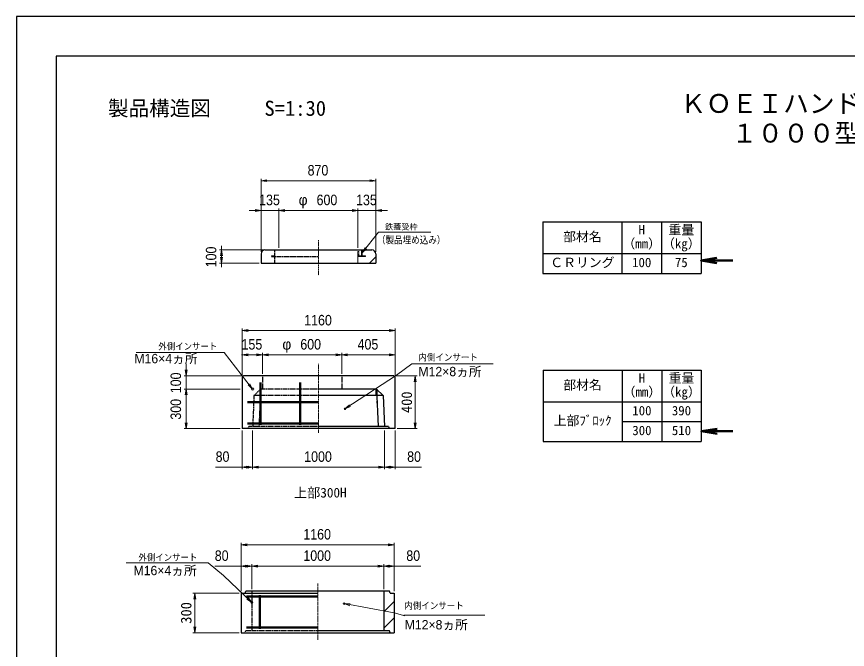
# Model space of a CAD drawing. Units: millimetres, scale not verified. Extents: x -210 to 210, y -148 to 148.
# Drawn here: x -210 to 0, y -11.4 to 148.5 of the extents above; entities that cross this region are included whole.
import ezdxf
from ezdxf.enums import TextEntityAlignment as Align

# ---------------------------------------------------------------- set-up
doc = ezdxf.new("R2010")
doc.units = ezdxf.units.MM
doc.linetypes.add('USER1', pattern=[12.95, 6.35, -3.175, 0.25, -3.175])
doc.linetypes.add('USER2', pattern=[4.7625, 3.175, -1.5875])
doc.layers.add('0-0', color=7, linetype='Continuous')
for name, color, linetype, lineweight in [('0-1_0', 9, 'Continuous', 25), ('0-2_dims', 2, 'Continuous', 13), ('0-3_pen1実線', 4, 'Continuous', 13), ('0-4_pen2実線', 3, 'Continuous', 13), ('0-5_pen3実線', 7, 'Continuous', 25), ('0-6_pen4実線', 6, 'Continuous', 25), ('0-7_pen1一点', 4, 'USER1', 13), ('0-8_pen2破線', 3, 'USER2', 25), ('0-9_鉄筋１', 7, 'Continuous', 50), ('0-A_鉄筋２', 7, 'Continuous', 50)]:
    doc.layers.add(name, color=color, linetype=linetype, lineweight=lineweight)
doc.styles.add('ＭＳ ゴシック', font='')
doc.styles.add('ＭＳ Ｐゴシック', font='')
doc.styles.get('ＭＳ ゴシック').set_extended_font_data('MS Gothic')
doc.styles.get('ＭＳ Ｐゴシック').set_extended_font_data('MS PGothic')

# ---------------------------------------------------------------- blocks, each defined once
blk = doc.blocks.new('部分図 1')
at = {"layer": '0-1_0'}
blk.add_lwpolyline([(0, 0), (12600, 0), (12600, 8910), (0, 8910)], close=True, dxfattribs=at)
at = {"layer": '0-2_dims'}
for p, q in [((1853.54, 7126.58), (1853.54, 7681.53)), ((1853.54, 7666.53), (2723.54, 7666.53)), ((2723.54, 7141.58), (2723.54, 7681.53)), ((1853.54, 7441.53), (1763.54, 7441.53)), ((1853.54, 7126.58), (1853.54, 7456.53)), ((1988.54, 7441.53), (1853.54, 7441.53)), ((1988.54, 7156.58), (1988.54, 7456.53)), ((1988.54, 7156.58), (1988.54, 7456.53)), ((1988.54, 7441.53), (2588.54, 7441.53)), ((1988.54, 7441.53), (2078.54, 7441.53)), ((2588.54, 7441.53), (2498.54, 7441.53)), ((2588.54, 7156.58), (2588.54, 7456.53)), ((2588.54, 7156.58), (2588.54, 7456.53)), ((2588.54, 7441.53), (2723.54, 7441.53)), ((2723.54, 7126.58), (2723.54, 7456.53)), ((2723.54, 7441.53), (2813.54, 7441.53)), ((1868.54, 7141.58), (1538.6, 7141.58)), ((1553.6, 7141.58), (1553.6, 7173.4)), ((1553.6, 7141.58), (1553.6, 7041.58)), ((1838.54, 7041.58), (1538.6, 7041.58)), ((1553.6, 7041.58), (1553.6, 7009.77)), ((1710, 6192), (1710, 6545.21)), ((2870, 6530.21), (1710, 6530.21)), ((2870, 6192), (2870, 6545.21)), ((1710, 6347.26), (1705.68, 6347.26)), ((1710, 6192), (1710, 6362.26)), ((1865, 6347.26), (1710, 6347.26)), ((1865, 6202), (1865, 6362.26)), ((1865, 6202), (1865, 6362.26)), ((1865, 6347.26), (1869.32, 6347.26)), ((1865, 6347.26), (2465, 6347.26)), ((2465, 6202), (2465, 6362.26)), ((2465, 6202), (2465, 6362.26)), ((2465, 6347.26), (2870, 6347.26)), ((2870, 6192), (2870, 6362.26)), ((1286, 6187), (1286, 6277)), ((1705, 6187), (1271, 6187)), ((1286, 6087), (1286, 6187)), ((1695, 6087), (1271, 6087)), ((1695, 6087), (1271, 6087)), ((1286, 6087), (1286, 5787)), ((1286, 6087), (1286, 5997)), ((1695, 5787), (1271, 5787)), ((1710, 5772), (1710, 5481)), ((1790, 5772), (1790, 5481)), ((1790, 5772), (1790, 5481)), ((2790, 5772), (2790, 5481)), ((2790, 5772), (2790, 5481)), ((2870, 5772), (2870, 5481)), ((1790, 5496), (2790, 5496)), ((1703.5, 4555.26), (1703.5, 4922.26)), ((2863.5, 4555.26), (2863.5, 4922.26)), ((1703.5, 4907.26), (2863.5, 4907.26)), ((1703.5, 4555.26), (1703.5, 4760.26)), ((1783.5, 4570.26), (1783.5, 4760.26)), ((1783.5, 4570.26), (1783.5, 4760.26)), ((1783.5, 4745.26), (2783.5, 4745.26)), ((2783.5, 4570.26), (2783.5, 4760.26)), ((2783.5, 4570.26), (2783.5, 4760.26)), ((2863.5, 4555.26), (2863.5, 4760.26))]:
    blk.add_line(p, q, dxfattribs=at)
at = {"layer": '0-2_dims', "lineweight": 18}
for p, q in [((2789.56, 7274.93), (3141.03, 7274.93)), ((1529.14, 6364.91), (907.68, 6364.91)), ((2997.42, 6277.28), (3613.89, 6277.28)), ((2875, 6187), (3038, 6187)), ((3023, 6187), (3023, 5787)), ((2885, 5787), (3038, 5787)), ((1452.23, 4770.39), (830.77, 4770.39)), ((1688.5, 4540.26), (1335.5, 4540.26)), ((1350.5, 4540.26), (1350.5, 4240.26)), ((2935.29, 4374.26), (3551.76, 4374.26)), ((1688.5, 4240.26), (1335.5, 4240.26))]:
    blk.add_line(p, q, dxfattribs=at)
at = {"layer": '0-2_dims', "lineweight": 50}
for p, q in [((5190.54, 7060.86), (5431.12, 7060.86)), ((5192, 5766.62), (5432.57, 5766.62))]:
    blk.add_line(p, q, dxfattribs=at)
at = {"layer": '0-2_dims'}
for points in [[(1898.54, 7674.03), (1853.54, 7666.53), (1898.54, 7659.03)], [(2678.54, 7659.03), (2723.54, 7666.53), (2678.54, 7674.03)], [(1808.54, 7434.03), (1853.54, 7441.53), (1808.54, 7449.03)], [(2033.54, 7449.03), (1988.54, 7441.53), (2033.54, 7434.03)], [(2033.54, 7449.03), (1988.54, 7441.53), (2033.54, 7434.03)], [(2543.54, 7434.03), (2588.54, 7441.53), (2543.54, 7449.03)], [(2543.54, 7434.03), (2588.54, 7441.53), (2543.54, 7449.03)], [(2768.54, 7449.03), (2723.54, 7441.53), (2768.54, 7434.03)], [(2620.54, 7119.58), (2744.56, 7274.93), (2789.56, 7274.93)], [(1561.1, 7096.58), (1553.6, 7141.58), (1546.1, 7096.58)], [(2642.76, 7159.43), (2620.54, 7119.58), (2654.48, 7150.07)], [(1546.1, 7086.58), (1553.6, 7041.58), (1561.1, 7086.58)], [(1755, 6537.71), (1710, 6530.21), (1755, 6522.71)], [(2825, 6522.71), (2870, 6530.21), (2825, 6537.71)], [(1790, 6087), (1574.14, 6364.91), (1529.14, 6364.91)], [(1755, 6354.76), (1710, 6347.26), (1755, 6339.76)], [(1820, 6339.76), (1865, 6347.26), (1820, 6354.76)], [(1910, 6354.76), (1865, 6347.26), (1910, 6339.76)], [(2420, 6339.76), (2465, 6347.26), (2420, 6354.76)], [(2510, 6354.76), (2465, 6347.26), (2510, 6339.76)], [(2825, 6339.76), (2870, 6347.26), (2825, 6354.76)], [(2490, 5937), (2881.14, 6192), (2997.42, 6277.28)], [(1278.5, 6232), (1286, 6187), (1293.5, 6232)], [(1756.47, 6117.94), (1790, 6087), (1768.32, 6127.14)], [(1293.5, 6042), (1286, 6087), (1278.5, 6042)], [(1293.5, 6042), (1286, 6087), (1278.5, 6042)], [(2523.6, 5967.86), (2490, 5937), (2531.79, 5955.29)], [(1278.5, 5832), (1286, 5787), (1293.5, 5832)], [(1790, 5496), (1710, 5496), (1509.18, 5496)], [(1755, 5503.5), (1710, 5496), (1755, 5488.5)], [(1745, 5488.5), (1790, 5496), (1745, 5503.5)], [(1835, 5503.5), (1790, 5496), (1835, 5488.5)], [(2745, 5488.5), (2790, 5496), (2745, 5503.5)], [(2835, 5503.5), (2790, 5496), (2835, 5488.5)], [(2790, 5496), (2870, 5496), (3070.82, 5496)], [(2825, 5488.5), (2870, 5496), (2825, 5503.5)], [(1748.5, 4914.76), (1703.5, 4907.26), (1748.5, 4899.76)], [(2818.5, 4899.76), (2863.5, 4907.26), (2818.5, 4914.76)], [(1783.5, 4470.26), (1567.64, 4673.02), (1452.23, 4770.39)], [(1783.5, 4745.26), (1703.5, 4745.26), (1502.68, 4745.26)], [(1748.5, 4752.76), (1703.5, 4745.26), (1748.5, 4737.76)], [(1738.5, 4737.76), (1783.5, 4745.26), (1738.5, 4752.76)], [(1828.5, 4752.76), (1783.5, 4745.26), (1828.5, 4737.76)], [(2738.5, 4737.76), (2783.5, 4745.26), (2738.5, 4752.76)], [(2828.5, 4752.76), (2783.5, 4745.26), (2828.5, 4737.76)], [(2783.5, 4745.26), (2863.5, 4745.26), (3064.32, 4745.26)], [(2818.5, 4737.76), (2863.5, 4745.26), (2818.5, 4752.76)], [(1745.57, 4495.6), (1783.5, 4470.26), (1755.84, 4506.54)], [(2529.11, 4459.48), (2483.5, 4460.26), (2526.4, 4444.73)], [(2483.5, 4460.26), (2863.5, 4390.26), (2943.01, 4368.77)]]:
    blk.add_lwpolyline(points, dxfattribs=at)
at = {"layer": '0-2_dims', "lineweight": 50}
for points in [[(5310.54, 7080.86), (5190.54, 7060.86), (5310.54, 7040.86)], [(5312, 5786.62), (5192, 5766.62), (5312, 5746.62)]]:
    blk.add_lwpolyline(points, dxfattribs=at)
at = {"layer": '0-2_dims', "lineweight": 18}
for points in [[(3030.5, 6142), (3023, 6187), (3015.5, 6142)], [(3015.5, 5832), (3023, 5787), (3030.5, 5832)], [(1358, 4495.26), (1350.5, 4540.26), (1343, 4495.26)], [(1343, 4285.26), (1350.5, 4240.26), (1358, 4285.26)]]:
    blk.add_lwpolyline(points, dxfattribs=at)
at = {"layer": '0-3_pen1実線'}
for p, q in [((2620.54, 7120.61), (2641.52, 7141.58)), ((2588.54, 7088.61), (2591.52, 7091.58)), ((2676.23, 7041.58), (2723.54, 7088.9)), ((2783.5, 4547.91), (2790.85, 4555.26)), ((2783.5, 4397.26), (2863.5, 4477.26)), ((2783.5, 4273.53), (2863.5, 4353.53))]:
    blk.add_line(p, q, dxfattribs=at)
at = {"layer": '0-4_pen2実線'}
for p, q in [((2588.54, 7129.08), (2588.54, 7091.58)), ((2588.54, 7129.08), (2594.54, 7129.08)), ((2614.54, 7141.58), (2614.54, 7097.58)), ((2620.54, 7141.58), (2620.54, 7097.58)), ((2644.54, 7091.58), (2588.54, 7091.58)), ((2588.54, 7091.58), (2588.54, 7041.58)), ((2614.54, 7097.58), (2594.54, 7097.58)), ((2644.54, 7097.58), (2620.54, 7097.58)), ((2644.54, 7097.58), (2644.54, 7091.58))]:
    blk.add_line(p, q, dxfattribs=at)
at = {"layer": '0-4_pen2実線', "linetype": 'USER2'}
blk.add_line((2594.54, 7129.08), (2594.54, 7097.58), dxfattribs=at)
at = {"layer": '0-4_pen2実線'}
for centre, radius in [((1790, 6087), 8), ((2490, 5937), 6), ((1783.5, 4470.26), 8), ((2483.5, 4460.26), 6)]:
    blk.add_circle(centre, radius, dxfattribs=at)
at = {"layer": '0-5_pen3実線'}
for p, q in [((4590.54, 7353.36), (4590.54, 6963.36)), ((4890.54, 7353.36), (4890.54, 6963.36)), ((1883.54, 7141.58), (2693.54, 7141.58)), ((1853.54, 7111.58), (1853.54, 7041.58)), ((2723.54, 7111.58), (2723.54, 7041.58)), ((3990.54, 7113.36), (5190.54, 7113.36)), ((1853.54, 7041.58), (2723.54, 7041.58)), ((1710, 6177), (1720, 6187)), ((1710, 6177), (1710, 5787)), ((2860, 6187), (1720, 6187)), ((2870, 6177), (2860, 6187)), ((2870, 5787), (2870, 6177)), ((4592, 6230), (4592, 5690)), ((4892, 6230), (4892, 5690)), ((2730, 6087), (2290, 6087)), ((2730, 6087), (2780, 6037)), ((2730, 6087), (2741.49, 5802)), ((2780, 6037), (2290, 6037)), ((2780, 6037), (2790, 5802)), ((3992, 5990), (5192, 5990)), ((2820, 5802), (2290, 5802)), ((2820, 5802), (2825, 5787)), ((4592, 5840), (5192, 5840)), ((2870, 5787), (1710, 5787)), ((1703.5, 4540.26), (1703.5, 4240.26)), ((1703.5, 4540.26), (2283.5, 4540.26)), ((1733.5, 4540.26), (1738.5, 4555.26)), ((2828.5, 4555.26), (1738.5, 4555.26)), ((2783.5, 4555.26), (2783.5, 4255.26)), ((2833.5, 4540.26), (2828.5, 4555.26)), ((2833.5, 4540.26), (2863.5, 4540.26)), ((2863.5, 4540.26), (2863.5, 4240.26)), ((1703.5, 4240.26), (2863.5, 4240.26)), ((2828.5, 4255.26), (2283.5, 4255.26)), ((2833.5, 4240.26), (2828.5, 4255.26))]:
    blk.add_line(p, q, dxfattribs=at)
for centre, start, end in [((1883.54, 7111.58), 90, 180), ((2693.54, 7111.58), 0, 90)]:
    blk.add_arc(centre, 30, start, end, dxfattribs=at)
at = {"layer": '0-6_pen4実線'}
for p, q in [((3990.54, 7353.36), (5190.54, 7353.36)), ((3990.54, 7353.36), (3990.54, 6963.36)), ((5190.54, 7353.36), (5190.54, 6963.36)), ((3990.54, 6963.36), (5190.54, 6963.36)), ((3992, 6230), (5192, 6230)), ((3992, 6230), (3992, 5690)), ((5192, 6230), (5192, 5690)), ((3992, 5690), (5192, 5690))]:
    blk.add_line(p, q, dxfattribs=at)
blk.add_lwpolyline([(300, 300), (12300, 300), (12300, 8610), (300, 8610)], close=True, dxfattribs=at)
at = {"layer": '0-7_pen1一点'}
for p, q in [((2288.54, 7215.66), (2288.54, 6948.03)), ((2290, 5754), (2290, 6280.67)), ((2283.5, 4613.98), (2283.5, 4187.26))]:
    blk.add_line(p, q, dxfattribs=at)
at = {"layer": '0-8_pen2破線'}
for p, q in [((1956.54, 7141.58), (1956.54, 7041.58)), ((1932.54, 7097.58), (1956.54, 7097.58)), ((1932.54, 7097.58), (1932.54, 7091.58)), ((1932.54, 7091.58), (2288.54, 7091.58)), ((1865, 6187), (1865, 6087)), ((2465, 6187), (2465, 6087)), ((1800, 6037), (1850, 6087)), ((1850, 6087), (1837.87, 5801.92)), ((2290, 6087), (1850, 6087)), ((1800, 6037), (1790, 5802)), ((2290, 6037), (1800, 6037)), ((1760, 5802), (1755, 5787)), ((2290, 5802), (1760, 5802)), ((1783.5, 4555.26), (1783.5, 4255.26)), ((1733.5, 4240.26), (1738.5, 4255.26)), ((2283.5, 4255.26), (1738.5, 4255.26))]:
    blk.add_line(p, q, dxfattribs=at)
at = {"layer": '0-9_鉄筋１'}
for p, q in [((1850, 6087), (1850, 5817)), ((2150, 6087), (2150, 5817)), ((2730, 6087), (2730, 6037)), ((1850, 5987), (2290, 5987)), ((1850, 5827), (2290, 5827)), ((1843.5, 4525.26), (1843.5, 4270.26)), ((1843.5, 4515.26), (2283.5, 4515.26)), ((1843.5, 4280.26), (2283.5, 4280.26))]:
    blk.add_line(p, q, dxfattribs=at)
at = {"layer": '0-A_鉄筋２'}
for p, q in [((1850, 6087), (1850, 6137)), ((2150, 6087), (2150, 6137)), ((1850, 5987), (1750, 5987)), ((2730, 5987), (2734.03, 5987)), ((1850, 5827), (1750, 5827)), ((1843.5, 4515.26), (1743.5, 4515.26)), ((1843.5, 4280.26), (1743.5, 4280.26))]:
    blk.add_line(p, q, dxfattribs=at)
at = {"layer": '0-2_dims', "color": 7, "style": 'ＭＳ Ｐゴシック'}
for s, height, width, p in [('870', 79.98, 0.9, (2206.73, 7681.53)), ('135', 79.98, 0.9, (1839.23, 7456.53)), ('600', 79.98, 0.9, (2274.91, 7456.53)), ('135', 79.98, 0.9, (2574.23, 7456.53)), ('（製品埋め込み）', 54.61, 0.85, (2732.08, 7173.38)), ('1160', 79.98, 0.9, (2180.91, 6545.21)), ('外側インサート', 50.68, 0.9, (1074.86, 6370.19)), ('155', 79.98, 0.9, (1705.68, 6362.26)), ('600', 79.98, 0.9, (2151.36, 6362.26)), ('405', 79.98, 0.9, (2585.68, 6362.26)), ('内側インサート', 51.2, 0.9, (3046.71, 6286.46)), ('80', 79.98, 0.9, (1509.18, 5511)), ('1000', 79.98, 0.9, (2180.91, 5511)), ('80', 79.98, 0.9, (2961.73, 5511)), ('1160', 79.98, 0.9, (2174.41, 4922.26)), ('80', 79.98, 0.9, (1502.68, 4760.26)), ('1000', 79.98, 0.9, (2174.41, 4760.26)), ('80', 79.98, 0.9, (2955.23, 4760.26)), ('外側インサート', 50.68, 0.9, (923.84, 4770.39)), ('内側インサート', 51.2, 0.9, (2939.57, 4404.34))]:
    blk.add_text(s, height=height, dxfattribs=dict(at, width=width)).set_placement(p, align=Align.BOTTOM_LEFT)
for s, height, p in [('φ', 79.98, (2138.54, 7456.53)), ('鉄蓋受枠', 44.11, (2793.85, 7281.47)), ('φ', 79.98, (2015, 6362.26)), ('M16×4ヵ所', 70.81, (893.05, 6261.47)), ('M12×8ヵ所', 70.81, (3047.14, 6163)), ('M16×4ヵ所', 70.81, (886.55, 4654.96)), ('M12×8ヵ所', 70.81, (2943.01, 4243.96))]:
    blk.add_text(s, height=height, dxfattribs=at).set_placement(p, align=Align.BOTTOM_LEFT)
at = {"layer": '0-2_dims', "color": 7, "style": 'ＭＳ Ｐゴシック', "width": 0.9}
for s, p in [('100', (1538.6, 7009.77)), ('100', (1271, 6055.18)), ('300', (1271, 5855.18))]:
    blk.add_text(s, height=79.98, rotation=90, dxfattribs=at).set_placement(p, align=Align.BOTTOM_LEFT)
at = {"layer": '0-2_dims', "color": 7, "style": 'ＭＳ ゴシック'}
for s, p in [('400', (3022.5, 5904.5)), ('300', (1350, 4307.76))]:
    blk.add_text(s, height=80.65, rotation=90, dxfattribs=at).set_placement(p, align=Align.BOTTOM_LEFT)
at = {"layer": '0-5_pen3実線', "style": 'ＭＳ ゴシック'}
for s, height, p in [('\u3000製品構造図\u3000', 114.4, (536.98, 8123.74)), ('S=1:30', 114.4, (1879.62, 8123.74)), ('H', 71.47, (4716.17, 7237.12)), ('重量', 71.47, (4943.06, 7237.12)), ('部材名', 71.47, (4144.32, 7184.62)), ('（mm）', 71.49, (4594.28, 7132.11)), ('（kg）', 71.49, (4894.28, 7132.11)), ('ＣＲリング', 71.46, (4046.85, 6989.63)), ('100', 71.47, (4667.43, 6989.62)), ('75', 71.44, (4991.82, 6989.64)), ('H', 71.47, (4717.63, 6113.75)), ('重量', 71.47, (4944.52, 6113.76)), ('部材名', 71.47, (4145.77, 6061.26)), ('（mm）', 71.49, (4595.73, 6008.74)), ('（kg）', 71.49, (4895.73, 6008.74)), ('100', 71.47, (4668.89, 5866.26)), ('390', 71.44, (4968.91, 5866.28)), ('上部ﾌﾞﾛｯｸ', 71.48, (4072.64, 5791.25)), ('300', 71.47, (4668.89, 5716.26)), ('510', 71.44, (4968.91, 5716.28)), ('上部300H', 73.31, (2103, 5243))]:
    blk.add_text(s, height=height, dxfattribs=at).set_placement(p, align=Align.BOTTOM_LEFT)
at = {"layer": '0-6_pen4実線', "style": 'ＭＳ ゴシック'}
for s, p in [('\u3000ＫＯＥＩハンドホール構造図\u3000', (4837.55, 8137.5)), ('１０００型シリーズ', (5422.51, 7912.5))]:
    blk.add_text(s, height=143, dxfattribs=at).set_placement(p, align=Align.BOTTOM_LEFT)

msp = doc.modelspace()

# ---------------------------------------------------------------- block references
at = {"layer": '0-0', "xscale": 0.0333333, "yscale": 0.0333333}
msp.add_blockref('部分図 1', (-210, -148.5), dxfattribs=at)

doc.saveas('drawing.dxf')
